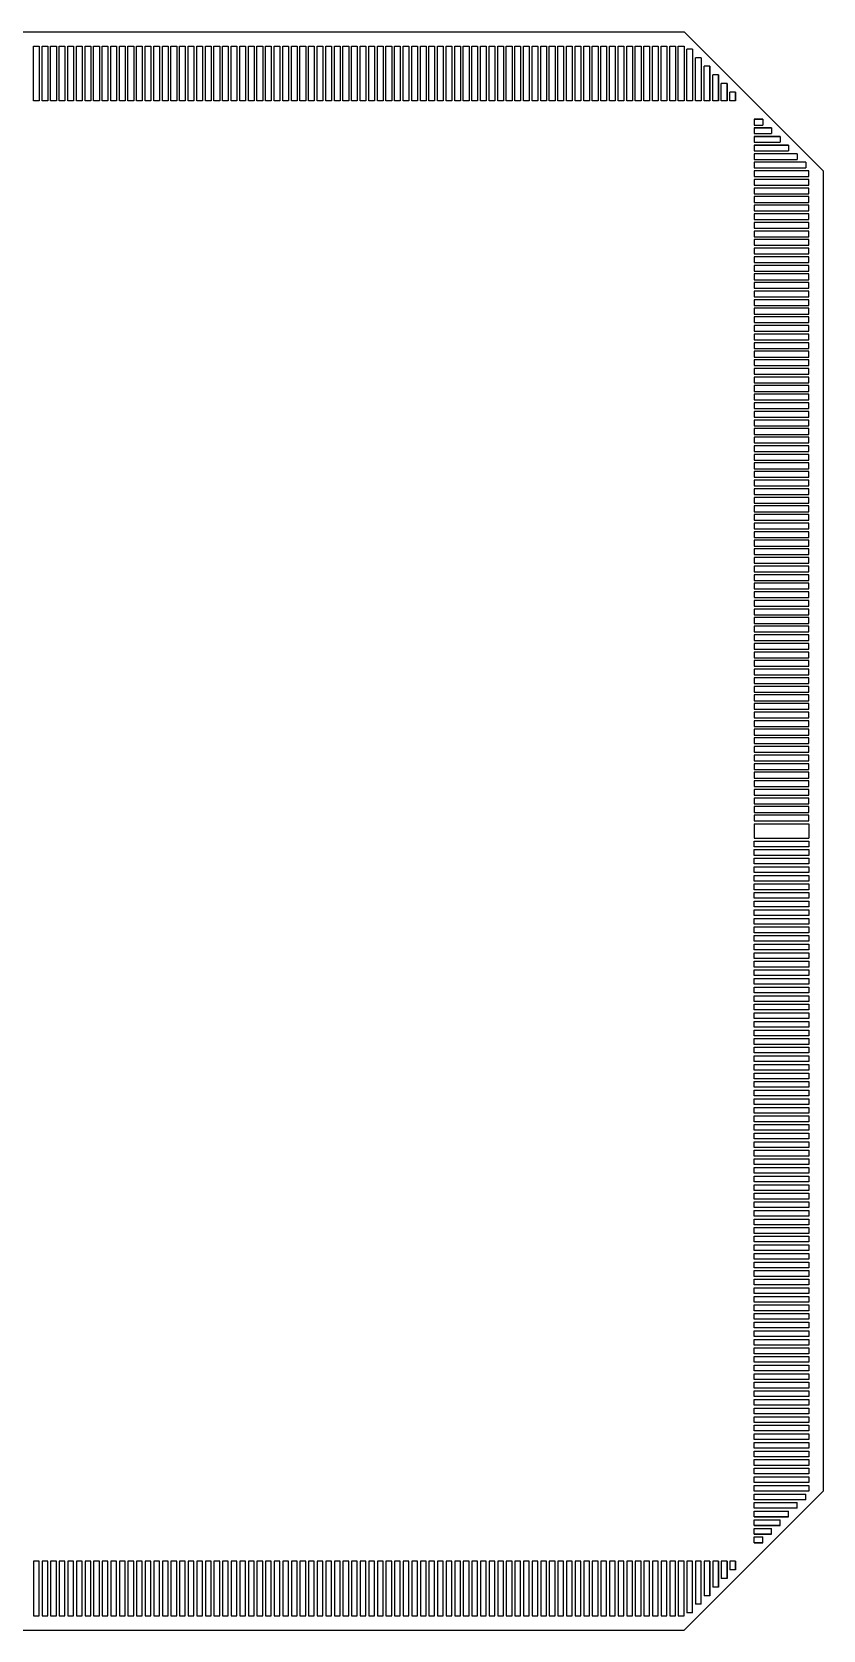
# Model space of a CAD drawing. Extents: x 450 to 1008, y -152 to 406.
# Drawn here: x 732 to 1008, y -152 to 406 of the extents above; entities that cross this region are included whole.
import ezdxf

# ---------------------------------------------------------------- set-up
doc = ezdxf.new("R2010")
doc.units = 0
doc.header["$MEASUREMENT"] = 0
doc.layers.get('0').update_dxf_attribs({"linetype": 'CONTINUOUS'})

msp = doc.modelspace()

# ---------------------------------------------------------------- linework, layer by layer
at = {"linetype": 'Continuous'}
for p, q in [((498.5, 405.6), (959.5, 405.6)), ((959.5, 405.6), (1008, 357.1)), ((732.5, 400.6), (734.5, 400.6)), ((732.5, 381.6), (732.5, 400.6)), ((734.5, 400.6), (734.5, 381.6)), ((735.5, 400.6), (737.5, 400.6)), ((735.5, 381.6), (735.5, 400.6)), ((737.5, 400.6), (737.5, 381.6)), ((738.5, 400.6), (740.5, 400.6)), ((738.5, 381.6), (738.5, 400.6)), ((740.5, 400.6), (740.5, 381.6)), ((741.5, 400.6), (743.5, 400.6)), ((741.5, 381.6), (741.5, 400.6)), ((743.5, 400.6), (743.5, 381.6)), ((744.5, 400.6), (746.5, 400.6)), ((744.5, 381.6), (744.5, 400.6)), ((746.5, 400.6), (746.5, 381.6)), ((747.5, 400.6), (749.5, 400.6)), ((747.5, 381.6), (747.5, 400.6)), ((749.5, 400.6), (749.5, 381.6)), ((750.5, 400.6), (752.5, 400.6)), ((750.5, 381.6), (750.5, 400.6)), ((752.5, 400.6), (752.5, 381.6)), ((753.5, 400.6), (755.5, 400.6)), ((753.5, 381.6), (753.5, 400.6)), ((755.5, 400.6), (755.5, 381.6)), ((756.5, 400.6), (758.5, 400.6)), ((756.5, 381.6), (756.5, 400.6)), ((758.5, 400.6), (758.5, 381.6)), ((759.5, 381.6), (759.5, 400.6)), ((759.5, 400.6), (761.5, 400.6)), ((761.5, 400.6), (761.5, 381.6)), ((762.5, 400.6), (764.5, 400.6)), ((762.5, 381.6), (762.5, 400.6)), ((764.5, 400.6), (764.5, 381.6)), ((765.5, 400.6), (767.5, 400.6)), ((765.5, 381.6), (765.5, 400.6)), ((767.5, 400.6), (767.5, 381.6)), ((768.5, 400.6), (770.5, 400.6)), ((768.5, 381.6), (768.5, 400.6)), ((770.5, 400.6), (770.5, 381.6)), ((771.5, 400.6), (773.5, 400.6)), ((771.5, 381.6), (771.5, 400.6)), ((773.5, 400.6), (773.5, 381.6)), ((774.5, 400.6), (776.5, 400.6)), ((774.5, 381.6), (774.5, 400.6)), ((776.5, 400.6), (776.5, 381.6)), ((777.5, 400.6), (779.5, 400.6)), ((777.5, 381.6), (777.5, 400.6)), ((779.5, 400.6), (779.5, 381.6)), ((780.5, 400.6), (782.5, 400.6)), ((780.5, 381.6), (780.5, 400.6)), ((782.5, 400.6), (782.5, 381.6)), ((783.5, 400.6), (785.5, 400.6)), ((783.5, 381.6), (783.5, 400.6)), ((785.5, 400.6), (785.5, 381.6)), ((786.5, 400.6), (788.5, 400.6)), ((786.5, 381.6), (786.5, 400.6)), ((788.5, 400.6), (788.5, 381.6)), ((789.5, 400.6), (791.5, 400.6)), ((789.5, 381.6), (789.5, 400.6)), ((791.5, 400.6), (791.5, 381.6)), ((792.5, 400.6), (794.5, 400.6)), ((792.5, 381.6), (792.5, 400.6)), ((794.5, 400.6), (794.5, 381.6)), ((795.5, 381.6), (795.5, 400.6)), ((795.5, 400.6), (797.5, 400.6)), ((797.5, 400.6), (797.5, 381.6)), ((798.5, 400.6), (800.5, 400.6)), ((798.5, 381.6), (798.5, 400.6)), ((800.5, 400.6), (800.5, 381.6)), ((801.5, 400.6), (803.5, 400.6)), ((801.5, 381.6), (801.5, 400.6)), ((803.5, 400.6), (803.5, 381.6)), ((804.5, 400.6), (806.5, 400.6)), ((804.5, 381.6), (804.5, 400.6)), ((806.5, 400.6), (806.5, 381.6)), ((807.5, 400.6), (809.5, 400.6)), ((807.5, 381.6), (807.5, 400.6)), ((809.5, 400.6), (809.5, 381.6)), ((810.5, 400.6), (812.5, 400.6)), ((810.5, 381.6), (810.5, 400.6)), ((812.5, 400.6), (812.5, 381.6)), ((813.5, 400.6), (815.5, 400.6)), ((813.5, 381.6), (813.5, 400.6)), ((815.5, 400.6), (815.5, 381.6)), ((816.5, 400.6), (818.5, 400.6)), ((816.5, 381.6), (816.5, 400.6)), ((818.5, 400.6), (818.5, 381.6)), ((819.5, 400.6), (821.5, 400.6)), ((819.5, 381.6), (819.5, 400.6)), ((821.5, 400.6), (821.5, 381.6)), ((822.5, 400.6), (824.5, 400.6)), ((822.5, 381.6), (822.5, 400.6)), ((824.5, 400.6), (824.5, 381.6)), ((825.5, 400.6), (827.5, 400.6)), ((825.5, 381.6), (825.5, 400.6)), ((827.5, 400.6), (827.5, 381.6)), ((828.5, 400.6), (830.5, 400.6)), ((828.5, 381.6), (828.5, 400.6)), ((830.5, 400.6), (830.5, 381.6)), ((831.5, 400.6), (833.5, 400.6)), ((831.5, 381.6), (831.5, 400.6)), ((833.5, 400.6), (833.5, 381.6)), ((834.5, 400.6), (836.5, 400.6)), ((834.5, 381.6), (834.5, 400.6)), ((836.5, 400.6), (836.5, 381.6)), ((837.5, 400.6), (839.5, 400.6)), ((837.5, 381.6), (837.5, 400.6)), ((839.5, 400.6), (839.5, 381.6)), ((840.5, 400.6), (842.5, 400.6)), ((840.5, 381.6), (840.5, 400.6)), ((842.5, 400.6), (842.5, 381.6)), ((843.5, 400.6), (845.5, 400.6)), ((843.5, 381.6), (843.5, 400.6)), ((845.5, 400.6), (845.5, 381.6)), ((846.5, 400.6), (848.5, 400.6)), ((846.5, 381.6), (846.5, 400.6)), ((848.5, 400.6), (848.5, 381.6)), ((849.5, 400.6), (851.5, 400.6)), ((849.5, 381.6), (849.5, 400.6)), ((851.5, 400.6), (851.5, 381.6)), ((852.5, 400.6), (854.5, 400.6)), ((852.5, 381.6), (852.5, 400.6)), ((854.5, 400.6), (854.5, 381.6)), ((855.5, 400.6), (857.5, 400.6)), ((855.5, 381.6), (855.5, 400.6)), ((857.5, 400.6), (857.5, 381.6)), ((858.5, 400.6), (860.5, 400.6)), ((858.5, 381.6), (858.5, 400.6)), ((860.5, 400.6), (860.5, 381.6)), ((861.5, 400.6), (863.5, 400.6)), ((861.5, 381.6), (861.5, 400.6)), ((863.5, 400.6), (863.5, 381.6)), ((864.5, 400.6), (866.5, 400.6)), ((864.5, 381.6), (864.5, 400.6)), ((866.5, 400.6), (866.5, 381.6)), ((867.5, 400.6), (869.5, 400.6)), ((867.5, 381.6), (867.5, 400.6)), ((869.5, 400.6), (869.5, 381.6)), ((870.5, 381.6), (870.5, 400.6)), ((870.5, 400.6), (872.5, 400.6)), ((872.5, 400.6), (872.5, 381.6)), ((873.5, 400.6), (875.5, 400.6)), ((873.5, 381.6), (873.5, 400.6)), ((875.5, 400.6), (875.5, 381.6)), ((876.5, 400.6), (878.5, 400.6)), ((876.5, 381.6), (876.5, 400.6)), ((878.5, 400.6), (878.5, 381.6)), ((879.5, 400.6), (881.5, 400.6)), ((879.5, 381.6), (879.5, 400.6)), ((881.5, 400.6), (881.5, 381.6)), ((882.5, 400.6), (884.5, 400.6)), ((882.5, 381.6), (882.5, 400.6)), ((884.5, 400.6), (884.5, 381.6)), ((885.5, 400.6), (887.5, 400.6)), ((885.5, 381.6), (885.5, 400.6)), ((887.5, 400.6), (887.5, 381.6)), ((888.5, 400.6), (890.5, 400.6)), ((888.5, 381.6), (888.5, 400.6)), ((890.5, 400.6), (890.5, 381.6)), ((891.5, 400.6), (893.5, 400.6)), ((891.5, 381.6), (891.5, 400.6)), ((893.5, 400.6), (893.5, 381.6)), ((894.5, 400.6), (896.5, 400.6)), ((894.5, 381.6), (894.5, 400.6)), ((896.5, 400.6), (896.5, 381.6)), ((897.5, 400.6), (899.5, 400.6)), ((897.5, 381.6), (897.5, 400.6)), ((899.5, 400.6), (899.5, 381.6)), ((900.5, 400.6), (902.5, 400.6)), ((900.5, 381.6), (900.5, 400.6)), ((902.5, 400.6), (902.5, 381.6)), ((903.5, 400.6), (905.5, 400.6)), ((903.5, 381.6), (903.5, 400.6)), ((905.5, 400.6), (905.5, 381.6)), ((906.5, 400.6), (908.5, 400.6)), ((906.5, 381.6), (906.5, 400.6)), ((908.5, 400.6), (908.5, 381.6)), ((909.5, 400.6), (911.5, 400.6)), ((909.5, 381.6), (909.5, 400.6)), ((911.5, 400.6), (911.5, 381.6)), ((912.5, 400.6), (914.5, 400.6)), ((912.5, 381.6), (912.5, 400.6)), ((914.5, 400.6), (914.5, 381.6)), ((915.5, 400.6), (917.5, 400.6)), ((915.5, 381.6), (915.5, 400.6)), ((917.5, 400.6), (917.5, 381.6)), ((918.5, 400.6), (920.5, 400.6)), ((918.5, 381.6), (918.5, 400.6)), ((920.5, 400.6), (920.5, 381.6)), ((921.5, 400.6), (923.5, 400.6)), ((921.5, 381.6), (921.5, 400.6)), ((923.5, 400.6), (923.5, 381.6)), ((924.5, 400.6), (926.5, 400.6)), ((924.5, 381.6), (924.5, 400.6)), ((926.5, 400.6), (926.5, 381.6)), ((927.5, 400.6), (929.5, 400.6)), ((927.5, 381.6), (927.5, 400.6)), ((929.5, 400.6), (929.5, 381.6)), ((930.5, 400.6), (932.5, 400.6)), ((930.5, 381.6), (930.5, 400.6)), ((932.5, 400.6), (932.5, 381.6)), ((933.5, 400.6), (935.5, 400.6)), ((933.5, 381.6), (933.5, 400.6)), ((935.5, 400.6), (935.5, 381.6)), ((936.5, 400.6), (938.5, 400.6)), ((936.5, 381.6), (936.5, 400.6)), ((938.5, 400.6), (938.5, 381.6)), ((939.5, 400.6), (941.5, 400.6)), ((939.5, 381.6), (939.5, 400.6)), ((941.5, 400.6), (941.5, 381.6)), ((942.5, 400.6), (944.5, 400.6)), ((942.5, 381.6), (942.5, 400.6)), ((944.5, 400.6), (944.5, 381.6)), ((945.5, 381.6), (945.5, 400.6)), ((945.5, 400.6), (947.5, 400.6)), ((947.5, 400.6), (947.5, 381.6)), ((948.5, 400.6), (950.5, 400.6)), ((948.5, 381.6), (948.5, 400.6)), ((950.5, 400.6), (950.5, 381.6)), ((951.5, 400.6), (953.5, 400.6)), ((951.5, 381.6), (951.5, 400.6)), ((953.5, 400.6), (953.5, 381.6)), ((954.5, 400.6), (956.5, 400.6)), ((954.5, 381.6), (954.5, 400.6)), ((956.5, 400.6), (956.5, 381.6)), ((957.5, 400.6), (959.5, 400.6)), ((957.5, 381.6), (957.5, 400.6)), ((959.5, 400.6), (959.5, 381.6)), ((962.5, 399.6), (960.5, 399.6)), ((960.5, 381.6), (960.5, 399.6)), ((962.5, 399.6), (962.5, 381.6)), ((965.5, 396.6), (963.5, 396.6)), ((963.5, 381.6), (963.5, 396.6)), ((965.5, 396.6), (965.5, 381.6)), ((968.5, 393.6), (966.5, 393.6)), ((966.5, 381.6), (966.5, 393.6)), ((968.5, 393.6), (968.5, 381.6)), ((968.5, 381.6), (968.5, 393.6)), ((968.5, 381.6), (968.5, 390.6)), ((968.5, 381.6), (968.5, 387.6)), ((971.5, 390.6), (969.5, 390.6)), ((969.5, 381.6), (969.5, 390.6)), ((971.5, 390.6), (971.5, 381.6)), ((971.5, 381.6), (971.5, 390.6)), ((971.5, 381.6), (971.5, 390.6)), ((971.5, 381.6), (971.5, 387.6)), ((974.5, 387.6), (972.5, 387.6)), ((972.5, 381.6), (972.5, 387.6)), ((974.5, 381.6), (974.5, 387.6)), ((974.5, 381.6), (974.5, 387.6)), ((974.5, 381.6), (974.5, 387.6)), ((974.5, 387.6), (974.5, 381.6)), ((734.5, 381.6), (732.5, 381.6)), ((737.5, 381.6), (735.5, 381.6)), ((740.5, 381.6), (738.5, 381.6)), ((743.5, 381.6), (741.5, 381.6)), ((746.5, 381.6), (744.5, 381.6)), ((749.5, 381.6), (747.5, 381.6)), ((752.5, 381.6), (750.5, 381.6)), ((755.5, 381.6), (753.5, 381.6)), ((758.5, 381.6), (756.5, 381.6)), ((761.5, 381.6), (759.5, 381.6)), ((764.5, 381.6), (762.5, 381.6)), ((767.5, 381.6), (765.5, 381.6)), ((770.5, 381.6), (768.5, 381.6)), ((773.5, 381.6), (771.5, 381.6)), ((776.5, 381.6), (774.5, 381.6)), ((779.5, 381.6), (777.5, 381.6)), ((782.5, 381.6), (780.5, 381.6)), ((785.5, 381.6), (783.5, 381.6)), ((788.5, 381.6), (786.5, 381.6)), ((791.5, 381.6), (789.5, 381.6)), ((794.5, 381.6), (792.5, 381.6)), ((797.5, 381.6), (795.5, 381.6)), ((800.5, 381.6), (798.5, 381.6)), ((803.5, 381.6), (801.5, 381.6)), ((806.5, 381.6), (804.5, 381.6)), ((809.5, 381.6), (807.5, 381.6)), ((812.5, 381.6), (810.5, 381.6)), ((815.5, 381.6), (813.5, 381.6)), ((818.5, 381.6), (816.5, 381.6)), ((821.5, 381.6), (819.5, 381.6)), ((824.5, 381.6), (822.5, 381.6)), ((827.5, 381.6), (825.5, 381.6)), ((830.5, 381.6), (828.5, 381.6)), ((833.5, 381.6), (831.5, 381.6)), ((836.5, 381.6), (834.5, 381.6)), ((839.5, 381.6), (837.5, 381.6)), ((842.5, 381.6), (840.5, 381.6)), ((845.5, 381.6), (843.5, 381.6)), ((848.5, 381.6), (846.5, 381.6)), ((851.5, 381.6), (849.5, 381.6)), ((854.5, 381.6), (852.5, 381.6)), ((857.5, 381.6), (855.5, 381.6)), ((860.5, 381.6), (858.5, 381.6)), ((863.5, 381.6), (861.5, 381.6)), ((866.5, 381.6), (864.5, 381.6)), ((869.5, 381.6), (867.5, 381.6)), ((872.5, 381.6), (870.5, 381.6)), ((875.5, 381.6), (873.5, 381.6)), ((878.5, 381.6), (876.5, 381.6)), ((881.5, 381.6), (879.5, 381.6)), ((884.5, 381.6), (882.5, 381.6)), ((887.5, 381.6), (885.5, 381.6)), ((890.5, 381.6), (888.5, 381.6)), ((893.5, 381.6), (891.5, 381.6)), ((896.5, 381.6), (894.5, 381.6)), ((899.5, 381.6), (897.5, 381.6)), ((902.5, 381.6), (900.5, 381.6)), ((905.5, 381.6), (903.5, 381.6)), ((908.5, 381.6), (906.5, 381.6)), ((911.5, 381.6), (909.5, 381.6)), ((914.5, 381.6), (912.5, 381.6)), ((917.5, 381.6), (915.5, 381.6)), ((920.5, 381.6), (918.5, 381.6)), ((923.5, 381.6), (921.5, 381.6)), ((926.5, 381.6), (924.5, 381.6)), ((929.5, 381.6), (927.5, 381.6)), ((932.5, 381.6), (930.5, 381.6)), ((935.5, 381.6), (933.5, 381.6)), ((938.5, 381.6), (936.5, 381.6)), ((941.5, 381.6), (939.5, 381.6)), ((944.5, 381.6), (942.5, 381.6)), ((947.5, 381.6), (945.5, 381.6)), ((950.5, 381.6), (948.5, 381.6)), ((953.5, 381.6), (951.5, 381.6)), ((956.5, 381.6), (954.5, 381.6)), ((959.5, 381.6), (957.5, 381.6)), ((962.5, 381.6), (960.5, 381.6)), ((965.5, 381.6), (963.5, 381.6)), ((968.5, 381.6), (966.5, 381.6)), ((968.5, 381.6), (968.5, 384.6)), ((971.5, 381.6), (969.5, 381.6)), ((971.5, 381.6), (971.5, 384.6)), ((974.5, 381.6), (972.5, 381.6)), ((974.5, 381.6), (974.5, 384.6)), ((977.5, 384.6), (975.5, 384.6)), ((975.5, 381.6), (975.5, 384.6)), ((977.5, 381.6), (975.5, 381.6)), ((977.5, 384.6), (977.5, 381.6)), ((977.5, 381.6), (977.5, 384.6)), ((977.5, 381.6), (977.5, 384.6)), ((977.5, 381.6), (977.5, 384.6)), ((977.5, 381.6), (977.5, 384.6)), ((987, 375.1), (984, 375.1)), ((984, 375.1), (987, 375.1)), ((984, 375.1), (987, 375.1)), ((984, 375.1), (987, 375.1)), ((984, 375.1), (987, 375.1)), ((984, 375.1), (984, 373.1)), ((987, 375.1), (987, 373.1)), ((984, 373.1), (987, 373.1)), ((984, 372.1), (990, 372.1)), ((984, 372.1), (990, 372.1)), ((984, 372.1), (990, 372.1)), ((984, 372.1), (987, 372.1)), ((990, 372.1), (984, 372.1)), ((984, 372.1), (984, 370.1)), ((984, 370.1), (990, 370.1)), ((984, 369.1), (987, 369.1)), ((984, 369.1), (990, 369.1)), ((993, 369.1), (984, 369.1)), ((984, 369.1), (993, 369.1)), ((984, 369.1), (993, 369.1)), ((984, 369.1), (984, 367.1)), ((990, 372.1), (990, 370.1)), ((993, 369.1), (993, 367.1)), ((984, 367.1), (993, 367.1)), ((984, 366.1), (987, 366.1)), ((984, 366.1), (990, 366.1)), ((984, 366.1), (984, 364.1)), ((996, 366.1), (984, 366.1)), ((984, 366.1), (996, 366.1)), ((984, 366.1), (993, 366.1)), ((984, 364.1), (996, 364.1)), ((984, 363.1), (984, 361.1)), ((999, 363.1), (984, 363.1)), ((996, 366.1), (996, 364.1)), ((999, 363.1), (999, 361.1)), ((984, 361.1), (999, 361.1)), ((984, 360.1), (984, 358.1)), ((1002, 360.1), (984, 360.1)), ((984, 358.1), (1002, 358.1)), ((1002, 360.1), (1002, 358.1)), ((984, 357.1), (984, 355.1)), ((1003, 357.1), (984, 357.1)), ((984, 355.1), (1003, 355.1)), ((984, 354.1), (984, 352.1)), ((1003, 354.1), (984, 354.1)), ((984, 352.1), (1003, 352.1)), ((1003, 355.1), (1003, 357.1)), ((1003, 352.1), (1003, 354.1)), ((1008, 357.1), (1008, -103.9)), ((984, 351.1), (984, 349.1)), ((1003, 351.1), (984, 351.1)), ((984, 349.1), (1003, 349.1)), ((984, 348.1), (984, 346.1)), ((1003, 348.1), (984, 348.1)), ((984, 346.1), (1003, 346.1)), ((1003, 349.1), (1003, 351.1)), ((1003, 346.1), (1003, 348.1)), ((984, 345.1), (984, 343.1)), ((1003, 345.1), (984, 345.1)), ((984, 343.1), (1003, 343.1)), ((984, 342.1), (984, 340.1)), ((1003, 342.1), (984, 342.1)), ((1003, 343.1), (1003, 345.1)), ((1003, 340.1), (1003, 342.1)), ((984, 340.1), (1003, 340.1)), ((984, 339.1), (984, 337.1)), ((1003, 339.1), (984, 339.1)), ((984, 337.1), (1003, 337.1)), ((984, 336.1), (984, 334.1)), ((1003, 336.1), (984, 336.1)), ((1003, 337.1), (1003, 339.1)), ((1003, 334.1), (1003, 336.1)), ((984, 334.1), (1003, 334.1)), ((984, 333.1), (984, 331.1)), ((1003, 333.1), (984, 333.1)), ((984, 331.1), (1003, 331.1)), ((984, 330.1), (984, 328.1)), ((1003, 330.1), (984, 330.1)), ((1003, 331.1), (1003, 333.1)), ((1003, 328.1), (1003, 330.1)), ((984, 328.1), (1003, 328.1)), ((984, 327.1), (984, 325.1)), ((1003, 327.1), (984, 327.1)), ((984, 325.1), (1003, 325.1)), ((984, 324.1), (984, 322.1)), ((1003, 324.1), (984, 324.1)), ((1003, 325.1), (1003, 327.1)), ((1003, 322.1), (1003, 324.1)), ((984, 322.1), (1003, 322.1)), ((984, 321.1), (984, 319.1)), ((1003, 321.1), (984, 321.1)), ((984, 319.1), (1003, 319.1)), ((984, 318.1), (984, 316.1)), ((1003, 318.1), (984, 318.1)), ((1003, 319.1), (1003, 321.1)), ((1003, 316.1), (1003, 318.1)), ((984, 316.1), (1003, 316.1)), ((984, 315.1), (984, 313.1)), ((1003, 315.1), (984, 315.1)), ((984, 313.1), (1003, 313.1)), ((1003, 313.1), (1003, 315.1)), ((984, 312.1), (984, 310.1)), ((1003, 312.1), (984, 312.1)), ((984, 310.1), (1003, 310.1)), ((984, 309.1), (984, 307.1)), ((1003, 309.1), (984, 309.1)), ((984, 307.1), (1003, 307.1)), ((1003, 310.1), (1003, 312.1)), ((1003, 307.1), (1003, 309.1)), ((984, 306.1), (984, 304.1)), ((1003, 306.1), (984, 306.1)), ((984, 304.1), (1003, 304.1)), ((984, 303.1), (984, 301.1)), ((1003, 303.1), (984, 303.1)), ((1003, 304.1), (1003, 306.1)), ((1003, 301.1), (1003, 303.1)), ((984, 301.1), (1003, 301.1)), ((984, 300.1), (984, 298.1)), ((1003, 300.1), (984, 300.1)), ((984, 298.1), (1003, 298.1)), ((984, 297.1), (984, 295.1)), ((1003, 297.1), (984, 297.1)), ((1003, 298.1), (1003, 300.1)), ((1003, 295.1), (1003, 297.1)), ((984, 295.1), (1003, 295.1)), ((984, 294.1), (984, 292.1)), ((1003, 294.1), (984, 294.1)), ((984, 292.1), (1003, 292.1)), ((984, 291.1), (984, 289.1)), ((1003, 291.1), (984, 291.1)), ((1003, 292.1), (1003, 294.1)), ((1003, 289.1), (1003, 291.1)), ((984, 289.1), (1003, 289.1)), ((984, 288.1), (984, 286.1)), ((1003, 288.1), (984, 288.1)), ((984, 286.1), (1003, 286.1)), ((984, 285.1), (984, 283.1)), ((1003, 285.1), (984, 285.1)), ((1003, 286.1), (1003, 288.1)), ((1003, 283.1), (1003, 285.1)), ((984, 283.1), (1003, 283.1)), ((984, 282.1), (984, 280.1)), ((1003, 282.1), (984, 282.1)), ((984, 280.1), (1003, 280.1)), ((984, 279.1), (984, 277.1)), ((1003, 279.1), (984, 279.1)), ((1003, 280.1), (1003, 282.1)), ((1003, 277.1), (1003, 279.1)), ((984, 277.1), (1003, 277.1)), ((984, 276.1), (984, 274.1)), ((1003, 276.1), (984, 276.1)), ((984, 274.1), (1003, 274.1)), ((1003, 274.1), (1003, 276.1)), ((984, 273.1), (984, 271.1)), ((1003, 273.1), (984, 273.1)), ((984, 271.1), (1003, 271.1)), ((984, 270.1), (984, 268.1)), ((1003, 270.1), (984, 270.1)), ((984, 268.1), (1003, 268.1)), ((1003, 271.1), (1003, 273.1)), ((1003, 268.1), (1003, 270.1)), ((984, 267.1), (984, 265.1)), ((1003, 267.1), (984, 267.1)), ((984, 265.1), (1003, 265.1)), ((984, 264.1), (984, 262.1)), ((1003, 264.1), (984, 264.1)), ((1003, 265.1), (1003, 267.1)), ((1003, 262.1), (1003, 264.1)), ((984, 262.1), (1003, 262.1)), ((984, 261.1), (984, 259.1)), ((1003, 261.1), (984, 261.1)), ((984, 259.1), (1003, 259.1)), ((984, 258.1), (984, 256.1)), ((1003, 258.1), (984, 258.1)), ((1003, 259.1), (1003, 261.1)), ((1003, 256.1), (1003, 258.1)), ((984, 256.1), (1003, 256.1)), ((984, 255.1), (984, 253.1)), ((1003, 255.1), (984, 255.1)), ((984, 253.1), (1003, 253.1)), ((1003, 252.1), (984, 252.1)), ((984, 252.1), (984, 250.1)), ((1003, 253.1), (1003, 255.1)), ((1003, 250.1), (1003, 252.1)), ((984, 250.1), (1003, 250.1)), ((1003, 249.1), (984, 249.1)), ((984, 249.1), (984, 247.1)), ((984, 247.1), (1003, 247.1)), ((1003, 246.1), (984, 246.1)), ((984, 246.1), (984, 244.1)), ((1003, 247.1), (1003, 249.1)), ((1003, 244.1), (1003, 246.1)), ((984, 244.1), (1003, 244.1)), ((1003, 243.1), (984, 243.1)), ((984, 243.1), (984, 241.1)), ((984, 241.1), (1003, 241.1)), ((1003, 240.1), (984, 240.1)), ((984, 240.1), (984, 238.1)), ((1003, 241.1), (1003, 243.1)), ((1003, 238.1), (1003, 240.1)), ((984, 238.1), (1003, 238.1)), ((1003, 237.1), (984, 237.1)), ((984, 237.1), (984, 235.1)), ((984, 235.1), (1003, 235.1)), ((1003, 235.1), (1003, 237.1)), ((1003, 234.1), (984, 234.1)), ((984, 234.1), (984, 232.1)), ((984, 232.1), (1003, 232.1)), ((1003, 231.1), (984, 231.1)), ((984, 231.1), (984, 229.1)), ((984, 229.1), (1003, 229.1)), ((1003, 232.1), (1003, 234.1)), ((1003, 229.1), (1003, 231.1)), ((984, 228.1), (984, 226.1)), ((1003, 228.1), (984, 228.1)), ((984, 226.1), (1003, 226.1)), ((1003, 225.1), (984, 225.1)), ((984, 225.1), (984, 223.1)), ((1003, 226.1), (1003, 228.1)), ((1003, 223.1), (1003, 225.1)), ((984, 223.1), (1003, 223.1)), ((1003, 222.1), (984, 222.1)), ((984, 222.1), (984, 220.1)), ((984, 220.1), (1003, 220.1)), ((1003, 219.1), (984, 219.1)), ((984, 219.1), (984, 217.1)), ((1003, 220.1), (1003, 222.1)), ((1003, 217.1), (1003, 219.1)), ((984, 217.1), (1003, 217.1)), ((1003, 216.1), (984, 216.1)), ((984, 216.1), (984, 214.1)), ((984, 214.1), (1003, 214.1)), ((1003, 213.1), (984, 213.1)), ((984, 213.1), (984, 211.1)), ((1003, 214.1), (1003, 216.1)), ((1003, 211.1), (1003, 213.1)), ((984, 211.1), (1003, 211.1)), ((1003, 210.1), (984, 210.1)), ((984, 210.1), (984, 208.1)), ((984, 208.1), (1003, 208.1)), ((1003, 207.1), (984, 207.1)), ((984, 207.1), (984, 205.1)), ((1003, 208.1), (1003, 210.1)), ((1003, 205.1), (1003, 207.1)), ((984, 205.1), (1003, 205.1)), ((1003, 204.1), (984, 204.1)), ((984, 204.1), (984, 202.1)), ((984, 202.1), (1003, 202.1)), ((1003, 201.1), (984, 201.1)), ((984, 201.1), (984, 199.1)), ((1003, 202.1), (1003, 204.1)), ((1003, 199.1), (1003, 201.1)), ((984, 199.1), (1003, 199.1)), ((1003, 198.1), (984, 198.1)), ((984, 198.1), (984, 196.1)), ((984, 196.1), (1003, 196.1)), ((1003, 196.1), (1003, 198.1)), ((1003, 195.1), (984, 195.1)), ((984, 195.1), (984, 193.1)), ((984, 193.1), (1003, 193.1)), ((1003, 192.1), (984, 192.1)), ((984, 192.1), (984, 190.1)), ((984, 190.1), (1003, 190.1)), ((1003, 193.1), (1003, 195.1)), ((1003, 190.1), (1003, 192.1)), ((1003, 189.1), (984, 189.1)), ((984, 189.1), (984, 187.1)), ((984, 187.1), (1003, 187.1)), ((1003, 186.1), (984, 186.1)), ((984, 186.1), (984, 184.1)), ((1003, 187.1), (1003, 189.1)), ((1003, 184.1), (1003, 186.1)), ((984, 184.1), (1003, 184.1)), ((1003, 183.1), (984, 183.1)), ((984, 183.1), (984, 181.1)), ((984, 181.1), (1003, 181.1)), ((1003, 180.1), (984, 180.1)), ((984, 180.1), (984, 178.1)), ((1003, 181.1), (1003, 183.1)), ((1003, 178.1), (1003, 180.1)), ((984, 178.1), (1003, 178.1)), ((1003, 177.1), (984, 177.1)), ((984, 177.1), (984, 175.1)), ((984, 175.1), (1003, 175.1)), ((1003, 174.1), (984, 174.1)), ((984, 174.1), (984, 172.1)), ((1003, 175.1), (1003, 177.1)), ((1003, 172.1), (1003, 174.1)), ((984, 172.1), (1003, 172.1)), ((984, 171.1), (984, 169.1)), ((1003, 171.1), (984, 171.1)), ((984, 169.1), (1003, 169.1)), ((1003, 168.1), (984, 168.1)), ((984, 168.1), (984, 166.1)), ((1003, 169.1), (1003, 171.1)), ((1003, 166.1), (1003, 168.1)), ((984, 166.1), (1003, 166.1)), ((1003, 165.1), (984, 165.1)), ((984, 165.1), (984, 163.1)), ((984, 163.1), (1003, 163.1)), ((1003, 162.1), (984, 162.1)), ((984, 162.1), (984, 160.1)), ((1003, 163.1), (1003, 165.1)), ((1003, 160.1), (1003, 162.1)), ((984, 160.1), (1003, 160.1)), ((1003, 159.1), (984, 159.1)), ((984, 159.1), (984, 157.1)), ((984, 157.1), (1003, 157.1)), ((1003, 157.1), (1003, 159.1)), ((1003, 156.1), (984, 156.1)), ((984, 156.1), (984, 154.1)), ((984, 154.1), (1003, 154.1)), ((1003, 153.1), (984, 153.1)), ((984, 153.1), (984, 151.1)), ((984, 151.1), (1003, 151.1)), ((1003, 154.1), (1003, 156.1)), ((1003, 151.1), (1003, 153.1)), ((1003, 150.1), (984, 150.1)), ((984, 150.1), (984, 148.1)), ((984, 148.1), (1003, 148.1)), ((1003, 147.1), (984, 147.1)), ((984, 147.1), (984, 145.1)), ((984, 145.1), (1003, 145.1)), ((1003, 148.1), (1003, 150.1)), ((1003, 145.1), (1003, 147.1)), ((1003, 144.1), (984, 144.1)), ((984, 144.1), (984, 142.1)), ((984, 142.1), (1003, 142.1)), ((1003, 141.1), (984, 141.1)), ((984, 141.1), (984, 139.1)), ((1003, 142.1), (1003, 144.1)), ((1003, 139.1), (1003, 141.1)), ((984, 139.1), (1003, 139.1)), ((1003, 138.1), (984, 138.1)), ((984, 138.1), (984, 136.1)), ((984, 136.1), (1003, 136.1)), ((1003, 135.1), (984, 135.1)), ((984, 135.1), (984, 133.1)), ((1003, 136.1), (1003, 138.1)), ((1003, 133.1), (1003, 135.1)), ((984, 133.1), (1003, 133.1)), ((1003, 132.1), (984, 132.1)), ((984, 132.1), (984, 130.1)), ((984, 130.1), (1003, 130.1)), ((984, 129.1), (1003, 129.1)), ((984, 129.1), (984, 124.1)), ((1003, 130.1), (1003, 132.1)), ((1003, 129.1), (1003, 124.1)), ((984, 124.1), (1003, 124.1)), ((984, 123.1), (1003, 123.1)), ((984, 121.1), (984, 123.1)), ((1003, 123.1), (1003, 121.1)), ((1003, 121.1), (984, 121.1)), ((984, 120.1), (1003, 120.1)), ((984, 118.1), (984, 120.1)), ((1003, 118.1), (984, 118.1)), ((1003, 120.1), (1003, 118.1)), ((984, 117.1), (1003, 117.1)), ((984, 115.1), (984, 117.1)), ((1003, 115.1), (984, 115.1)), ((984, 114.1), (1003, 114.1)), ((984, 112.1), (984, 114.1)), ((1003, 112.1), (984, 112.1)), ((1003, 117.1), (1003, 115.1)), ((1003, 114.1), (1003, 112.1)), ((984, 109.1), (984, 111.1)), ((984, 111.1), (1003, 111.1)), ((1003, 109.1), (984, 109.1)), ((984, 108.1), (1003, 108.1)), ((984, 106.1), (984, 108.1)), ((1003, 106.1), (984, 106.1)), ((1003, 111.1), (1003, 109.1)), ((1003, 108.1), (1003, 106.1)), ((984, 105.1), (1003, 105.1)), ((984, 103.1), (984, 105.1)), ((1003, 103.1), (984, 103.1)), ((984, 102.1), (1003, 102.1)), ((984, 100.1), (984, 102.1)), ((1003, 105.1), (1003, 103.1)), ((1003, 102.1), (1003, 100.1)), ((1003, 100.1), (984, 100.1)), ((984, 99.1), (1003, 99.1)), ((984, 97.1), (984, 99.1)), ((1003, 97.1), (984, 97.1)), ((984, 96.1), (1003, 96.1)), ((984, 94.1), (984, 96.1)), ((1003, 99.1), (1003, 97.1)), ((1003, 96.1), (1003, 94.1)), ((1003, 94.1), (984, 94.1)), ((984, 93.1), (1003, 93.1)), ((984, 91.1), (984, 93.1)), ((1003, 91.1), (984, 91.1)), ((984, 90.1), (1003, 90.1)), ((984, 88.1), (984, 90.1)), ((1003, 93.1), (1003, 91.1)), ((1003, 90.1), (1003, 88.1)), ((1003, 88.1), (984, 88.1)), ((984, 87.1), (1003, 87.1)), ((984, 85.1), (984, 87.1)), ((1003, 85.1), (984, 85.1)), ((984, 84.1), (1003, 84.1)), ((984, 82.1), (984, 84.1)), ((1003, 87.1), (1003, 85.1)), ((1003, 84.1), (1003, 82.1)), ((1003, 82.1), (984, 82.1)), ((984, 81.1), (1003, 81.1)), ((984, 79.1), (984, 81.1)), ((1003, 79.1), (984, 79.1)), ((1003, 81.1), (1003, 79.1)), ((984, 78.1), (1003, 78.1)), ((984, 76.1), (984, 78.1)), ((1003, 76.1), (984, 76.1)), ((984, 75.1), (1003, 75.1)), ((984, 73.1), (984, 75.1)), ((1003, 73.1), (984, 73.1)), ((1003, 78.1), (1003, 76.1)), ((1003, 75.1), (1003, 73.1)), ((984, 72.1), (1003, 72.1)), ((984, 70.1), (984, 72.1)), ((1003, 70.1), (984, 70.1)), ((984, 69.1), (1003, 69.1)), ((984, 67.1), (984, 69.1)), ((1003, 67.1), (984, 67.1)), ((1003, 72.1), (1003, 70.1)), ((1003, 69.1), (1003, 67.1)), ((984, 66.1), (1003, 66.1)), ((984, 64.1), (984, 66.1)), ((1003, 64.1), (984, 64.1)), ((984, 63.1), (1003, 63.1)), ((984, 61.1), (984, 63.1)), ((1003, 66.1), (1003, 64.1)), ((1003, 63.1), (1003, 61.1)), ((1003, 61.1), (984, 61.1)), ((984, 60.1), (1003, 60.1)), ((984, 58.1), (984, 60.1)), ((1003, 58.1), (984, 58.1)), ((984, 57.1), (1003, 57.1)), ((984, 55.1), (984, 57.1)), ((1003, 60.1), (1003, 58.1)), ((1003, 57.1), (1003, 55.1)), ((1003, 55.1), (984, 55.1)), ((984, 54.1), (1003, 54.1)), ((984, 52.1), (984, 54.1)), ((1003, 52.1), (984, 52.1)), ((984, 51.1), (1003, 51.1)), ((984, 49.1), (984, 51.1)), ((1003, 54.1), (1003, 52.1)), ((1003, 51.1), (1003, 49.1)), ((1003, 49.1), (984, 49.1)), ((984, 48.1), (1003, 48.1)), ((984, 46.1), (984, 48.1)), ((1003, 46.1), (984, 46.1)), ((984, 45.1), (1003, 45.1)), ((984, 43.1), (984, 45.1)), ((1003, 48.1), (1003, 46.1)), ((1003, 45.1), (1003, 43.1)), ((1003, 43.1), (984, 43.1)), ((984, 42.1), (1003, 42.1)), ((984, 40.1), (984, 42.1)), ((1003, 40.1), (984, 40.1)), ((984, 39.1), (1003, 39.1)), ((984, 37.1), (984, 39.1)), ((1003, 42.1), (1003, 40.1)), ((1003, 39.1), (1003, 37.1)), ((1003, 37.1), (984, 37.1)), ((984, 36.1), (1003, 36.1)), ((984, 34.1), (984, 36.1)), ((1003, 34.1), (984, 34.1)), ((1003, 36.1), (1003, 34.1)), ((984, 33.1), (1003, 33.1)), ((984, 31.1), (984, 33.1)), ((1003, 31.1), (984, 31.1)), ((984, 30.1), (1003, 30.1)), ((984, 28.1), (984, 30.1)), ((1003, 28.1), (984, 28.1)), ((1003, 33.1), (1003, 31.1)), ((1003, 30.1), (1003, 28.1)), ((984, 27.1), (1003, 27.1)), ((984, 25.1), (984, 27.1)), ((1003, 25.1), (984, 25.1)), ((984, 24.1), (1003, 24.1)), ((984, 22.1), (984, 24.1)), ((1003, 27.1), (1003, 25.1)), ((1003, 24.1), (1003, 22.1)), ((1003, 22.1), (984, 22.1)), ((984, 21.1), (1003, 21.1)), ((984, 19.1), (984, 21.1)), ((1003, 19.1), (984, 19.1)), ((984, 18.1), (1003, 18.1)), ((984, 16.1), (984, 18.1)), ((1003, 21.1), (1003, 19.1)), ((1003, 18.1), (1003, 16.1)), ((1003, 16.1), (984, 16.1)), ((984, 15.1), (1003, 15.1)), ((984, 13.1), (984, 15.1)), ((1003, 13.1), (984, 13.1)), ((984, 12.1), (1003, 12.1)), ((984, 10.1), (984, 12.1)), ((1003, 15.1), (1003, 13.1)), ((1003, 12.1), (1003, 10.1)), ((1003, 10.1), (984, 10.1)), ((984, 9.1), (1003, 9.1)), ((984, 7.1), (984, 9.1)), ((1003, 7.1), (984, 7.1)), ((984, 6.1), (1003, 6.1)), ((984, 4.1), (984, 6.1)), ((1003, 9.1), (1003, 7.1)), ((1003, 6.1), (1003, 4.1)), ((1003, 4.1), (984, 4.1)), ((984, 3.1), (1003, 3.1)), ((984, 1.1), (984, 3.1)), ((1003, 1.1), (984, 1.1)), ((984, 0.1), (1003, 0.1)), ((984, -1.9), (984, 0.1)), ((1003, 3.1), (1003, 1.1)), ((1003, 0.1), (1003, -1.9)), ((1003, -1.9), (984, -1.9)), ((984, -2.9), (1003, -2.9)), ((984, -4.9), (984, -2.9)), ((1003, -4.9), (984, -4.9)), ((1003, -2.9), (1003, -4.9)), ((984, -7.9), (984, -5.9)), ((984, -5.9), (1003, -5.9)), ((1003, -7.9), (984, -7.9)), ((984, -8.9), (1003, -8.9)), ((984, -10.9), (984, -8.9)), ((1003, -10.9), (984, -10.9)), ((1003, -5.9), (1003, -7.9)), ((1003, -8.9), (1003, -10.9)), ((984, -11.9), (1003, -11.9)), ((984, -13.9), (984, -11.9)), ((1003, -13.9), (984, -13.9)), ((984, -14.9), (1003, -14.9)), ((984, -16.9), (984, -14.9)), ((1003, -11.9), (1003, -13.9)), ((1003, -14.9), (1003, -16.9)), ((1003, -16.9), (984, -16.9)), ((984, -17.9), (1003, -17.9)), ((984, -19.9), (984, -17.9)), ((1003, -19.9), (984, -19.9)), ((984, -20.9), (1003, -20.9)), ((984, -22.9), (984, -20.9)), ((1003, -17.9), (1003, -19.9)), ((1003, -20.9), (1003, -22.9)), ((1003, -22.9), (984, -22.9)), ((984, -23.9), (1003, -23.9)), ((984, -25.9), (984, -23.9)), ((1003, -25.9), (984, -25.9)), ((984, -26.9), (1003, -26.9)), ((984, -28.9), (984, -26.9)), ((1003, -23.9), (1003, -25.9)), ((1003, -26.9), (1003, -28.9)), ((1003, -28.9), (984, -28.9)), ((984, -29.9), (1003, -29.9)), ((984, -31.9), (984, -29.9)), ((1003, -31.9), (984, -31.9)), ((984, -32.9), (1003, -32.9)), ((984, -34.9), (984, -32.9)), ((1003, -29.9), (1003, -31.9)), ((1003, -32.9), (1003, -34.9)), ((1003, -34.9), (984, -34.9)), ((984, -35.9), (1003, -35.9)), ((984, -37.9), (984, -35.9)), ((1003, -37.9), (984, -37.9)), ((984, -38.9), (1003, -38.9)), ((984, -40.9), (984, -38.9)), ((1003, -35.9), (1003, -37.9)), ((1003, -38.9), (1003, -40.9)), ((1003, -40.9), (984, -40.9)), ((984, -41.9), (1003, -41.9)), ((984, -43.9), (984, -41.9)), ((1003, -43.9), (984, -43.9)), ((1003, -41.9), (1003, -43.9)), ((984, -44.9), (1003, -44.9)), ((984, -46.9), (984, -44.9)), ((1003, -46.9), (984, -46.9)), ((984, -47.9), (1003, -47.9)), ((984, -49.9), (984, -47.9)), ((1003, -49.9), (984, -49.9)), ((1003, -44.9), (1003, -46.9)), ((1003, -47.9), (1003, -49.9)), ((984, -50.9), (1003, -50.9)), ((984, -52.9), (984, -50.9)), ((1003, -52.9), (984, -52.9)), ((984, -53.9), (1003, -53.9)), ((984, -55.9), (984, -53.9)), ((1003, -50.9), (1003, -52.9)), ((1003, -53.9), (1003, -55.9)), ((1003, -55.9), (984, -55.9)), ((984, -56.9), (1003, -56.9)), ((984, -58.9), (984, -56.9)), ((1003, -58.9), (984, -58.9)), ((984, -59.9), (1003, -59.9)), ((984, -61.9), (984, -59.9)), ((1003, -56.9), (1003, -58.9)), ((1003, -59.9), (1003, -61.9)), ((1003, -61.9), (984, -61.9)), ((984, -62.9), (1003, -62.9)), ((984, -64.9), (984, -62.9)), ((1003, -64.9), (984, -64.9)), ((984, -65.9), (1003, -65.9)), ((984, -67.9), (984, -65.9)), ((1003, -62.9), (1003, -64.9)), ((1003, -65.9), (1003, -67.9)), ((1003, -67.9), (984, -67.9)), ((984, -68.9), (1003, -68.9)), ((984, -70.9), (984, -68.9)), ((1003, -70.9), (984, -70.9)), ((984, -71.9), (1003, -71.9)), ((984, -73.9), (984, -71.9)), ((1003, -68.9), (1003, -70.9)), ((1003, -71.9), (1003, -73.9)), ((1003, -73.9), (984, -73.9)), ((984, -74.9), (1003, -74.9)), ((984, -76.9), (984, -74.9)), ((1003, -76.9), (984, -76.9)), ((984, -77.9), (1003, -77.9)), ((984, -79.9), (984, -77.9)), ((1003, -74.9), (1003, -76.9)), ((1003, -77.9), (1003, -79.9)), ((1003, -79.9), (984, -79.9)), ((984, -80.9), (1003, -80.9)), ((984, -82.9), (984, -80.9)), ((1003, -82.9), (984, -82.9)), ((1003, -80.9), (1003, -82.9)), ((984, -83.9), (1003, -83.9)), ((984, -85.9), (984, -83.9)), ((1003, -85.9), (984, -85.9)), ((984, -86.9), (1003, -86.9)), ((984, -88.9), (984, -86.9)), ((1003, -88.9), (984, -88.9)), ((1003, -83.9), (1003, -85.9)), ((1003, -86.9), (1003, -88.9)), ((984, -89.9), (1003, -89.9)), ((984, -91.9), (984, -89.9)), ((1003, -91.9), (984, -91.9)), ((984, -92.9), (1003, -92.9)), ((984, -94.9), (984, -92.9)), ((1003, -89.9), (1003, -91.9)), ((1003, -92.9), (1003, -94.9)), ((1003, -94.9), (984, -94.9)), ((984, -95.9), (1003, -95.9)), ((984, -97.9), (984, -95.9)), ((1003, -97.9), (984, -97.9)), ((984, -98.9), (1003, -98.9)), ((984, -100.9), (984, -98.9)), ((1003, -95.9), (1003, -97.9)), ((1003, -98.9), (1003, -100.9)), ((959.5, -152.4), (1008, -103.9)), ((1003, -100.9), (984, -100.9)), ((984, -101.9), (1003, -101.9)), ((984, -103.9), (984, -101.9)), ((1003, -103.9), (984, -103.9)), ((984, -104.9), (1002, -104.9)), ((984, -106.9), (984, -104.9)), ((1002, -106.9), (1002, -104.9)), ((1003, -101.9), (1003, -103.9)), ((1002, -106.9), (984, -106.9)), ((984, -107.9), (999, -107.9)), ((984, -109.9), (984, -107.9)), ((999, -109.9), (984, -109.9)), ((984, -110.9), (996, -110.9)), ((984, -112.9), (984, -110.9)), ((996, -112.9), (996, -110.9)), ((999, -109.9), (999, -107.9)), ((984, -112.9), (996, -112.9)), ((996, -112.9), (984, -112.9)), ((984, -112.9), (993, -112.9)), ((984, -112.9), (990, -112.9)), ((984, -112.9), (987, -112.9)), ((984, -113.9), (993, -113.9)), ((984, -115.9), (984, -113.9)), ((984, -115.9), (990, -115.9)), ((984, -115.9), (993, -115.9)), ((984, -115.9), (993, -115.9)), ((993, -115.9), (984, -115.9)), ((984, -115.9), (987, -115.9)), ((984, -116.9), (990, -116.9)), ((984, -118.9), (984, -116.9)), ((990, -118.9), (990, -116.9)), ((993, -115.9), (993, -113.9)), ((990, -118.9), (984, -118.9)), ((984, -118.9), (987, -118.9)), ((984, -118.9), (990, -118.9)), ((984, -118.9), (990, -118.9)), ((984, -118.9), (990, -118.9)), ((984, -121.9), (984, -119.9)), ((984, -119.9), (987, -119.9)), ((984, -121.9), (987, -121.9)), ((984, -121.9), (987, -121.9)), ((984, -121.9), (987, -121.9)), ((984, -121.9), (987, -121.9)), ((987, -121.9), (984, -121.9)), ((987, -121.9), (987, -119.9)), ((732.5, -128.4), (732.5, -147.4)), ((734.5, -128.4), (732.5, -128.4)), ((734.5, -147.4), (734.5, -128.4)), ((735.5, -128.4), (735.5, -147.4)), ((737.5, -128.4), (735.5, -128.4)), ((737.5, -147.4), (737.5, -128.4)), ((738.5, -128.4), (738.5, -147.4)), ((740.5, -128.4), (738.5, -128.4)), ((740.5, -147.4), (740.5, -128.4)), ((741.5, -128.4), (741.5, -147.4)), ((743.5, -128.4), (741.5, -128.4)), ((743.5, -147.4), (743.5, -128.4)), ((744.5, -128.4), (744.5, -147.4)), ((746.5, -128.4), (744.5, -128.4)), ((746.5, -147.4), (746.5, -128.4)), ((747.5, -128.4), (747.5, -147.4)), ((749.5, -128.4), (747.5, -128.4)), ((749.5, -147.4), (749.5, -128.4)), ((750.5, -128.4), (750.5, -147.4)), ((752.5, -128.4), (750.5, -128.4)), ((752.5, -147.4), (752.5, -128.4)), ((753.5, -128.4), (753.5, -147.4)), ((755.5, -128.4), (753.5, -128.4)), ((755.5, -147.4), (755.5, -128.4)), ((756.5, -128.4), (756.5, -147.4)), ((758.5, -128.4), (756.5, -128.4)), ((758.5, -147.4), (758.5, -128.4)), ((761.5, -128.4), (759.5, -128.4)), ((759.5, -128.4), (759.5, -147.4)), ((761.5, -147.4), (761.5, -128.4)), ((762.5, -128.4), (762.5, -147.4)), ((764.5, -128.4), (762.5, -128.4)), ((764.5, -147.4), (764.5, -128.4)), ((765.5, -128.4), (765.5, -147.4)), ((767.5, -128.4), (765.5, -128.4)), ((767.5, -147.4), (767.5, -128.4)), ((768.5, -128.4), (768.5, -147.4)), ((770.5, -128.4), (768.5, -128.4)), ((770.5, -147.4), (770.5, -128.4)), ((771.5, -128.4), (771.5, -147.4)), ((773.5, -128.4), (771.5, -128.4)), ((773.5, -147.4), (773.5, -128.4)), ((774.5, -128.4), (774.5, -147.4)), ((776.5, -128.4), (774.5, -128.4)), ((776.5, -147.4), (776.5, -128.4)), ((777.5, -128.4), (777.5, -147.4)), ((779.5, -128.4), (777.5, -128.4)), ((779.5, -147.4), (779.5, -128.4)), ((780.5, -128.4), (780.5, -147.4)), ((782.5, -128.4), (780.5, -128.4)), ((782.5, -147.4), (782.5, -128.4)), ((783.5, -128.4), (783.5, -147.4)), ((785.5, -128.4), (783.5, -128.4)), ((785.5, -147.4), (785.5, -128.4)), ((786.5, -128.4), (786.5, -147.4)), ((788.5, -128.4), (786.5, -128.4)), ((788.5, -147.4), (788.5, -128.4)), ((789.5, -128.4), (789.5, -147.4)), ((791.5, -128.4), (789.5, -128.4)), ((791.5, -147.4), (791.5, -128.4)), ((792.5, -128.4), (792.5, -147.4)), ((794.5, -128.4), (792.5, -128.4)), ((794.5, -147.4), (794.5, -128.4)), ((797.5, -128.4), (795.5, -128.4)), ((795.5, -128.4), (795.5, -147.4)), ((797.5, -147.4), (797.5, -128.4)), ((798.5, -128.4), (798.5, -147.4)), ((800.5, -128.4), (798.5, -128.4)), ((800.5, -147.4), (800.5, -128.4)), ((801.5, -128.4), (801.5, -147.4)), ((803.5, -128.4), (801.5, -128.4)), ((803.5, -147.4), (803.5, -128.4)), ((804.5, -128.4), (804.5, -147.4)), ((806.5, -128.4), (804.5, -128.4)), ((806.5, -147.4), (806.5, -128.4)), ((807.5, -128.4), (807.5, -147.4)), ((809.5, -128.4), (807.5, -128.4)), ((809.5, -147.4), (809.5, -128.4)), ((810.5, -128.4), (810.5, -147.4)), ((812.5, -128.4), (810.5, -128.4)), ((812.5, -147.4), (812.5, -128.4)), ((813.5, -128.4), (813.5, -147.4)), ((815.5, -128.4), (813.5, -128.4)), ((815.5, -147.4), (815.5, -128.4)), ((816.5, -128.4), (816.5, -147.4)), ((818.5, -128.4), (816.5, -128.4)), ((818.5, -147.4), (818.5, -128.4)), ((819.5, -128.4), (819.5, -147.4)), ((821.5, -128.4), (819.5, -128.4)), ((821.5, -147.4), (821.5, -128.4)), ((822.5, -128.4), (822.5, -147.4)), ((824.5, -128.4), (822.5, -128.4)), ((824.5, -147.4), (824.5, -128.4)), ((825.5, -128.4), (825.5, -147.4)), ((827.5, -128.4), (825.5, -128.4)), ((827.5, -147.4), (827.5, -128.4)), ((828.5, -128.4), (828.5, -147.4)), ((830.5, -128.4), (828.5, -128.4)), ((830.5, -147.4), (830.5, -128.4)), ((831.5, -128.4), (831.5, -147.4)), ((833.5, -128.4), (831.5, -128.4)), ((833.5, -147.4), (833.5, -128.4)), ((834.5, -128.4), (834.5, -147.4)), ((836.5, -128.4), (834.5, -128.4)), ((836.5, -147.4), (836.5, -128.4)), ((837.5, -128.4), (837.5, -147.4)), ((839.5, -128.4), (837.5, -128.4)), ((839.5, -147.4), (839.5, -128.4)), ((840.5, -128.4), (840.5, -147.4)), ((842.5, -128.4), (840.5, -128.4)), ((842.5, -147.4), (842.5, -128.4)), ((843.5, -128.4), (843.5, -147.4)), ((845.5, -128.4), (843.5, -128.4)), ((845.5, -147.4), (845.5, -128.4)), ((846.5, -128.4), (846.5, -147.4)), ((848.5, -128.4), (846.5, -128.4)), ((848.5, -147.4), (848.5, -128.4)), ((849.5, -128.4), (849.5, -147.4)), ((851.5, -128.4), (849.5, -128.4)), ((851.5, -147.4), (851.5, -128.4)), ((852.5, -128.4), (852.5, -147.4)), ((854.5, -128.4), (852.5, -128.4)), ((854.5, -147.4), (854.5, -128.4)), ((855.5, -128.4), (855.5, -147.4)), ((857.5, -128.4), (855.5, -128.4)), ((857.5, -147.4), (857.5, -128.4)), ((858.5, -128.4), (858.5, -147.4)), ((860.5, -128.4), (858.5, -128.4)), ((860.5, -147.4), (860.5, -128.4)), ((861.5, -128.4), (861.5, -147.4)), ((863.5, -128.4), (861.5, -128.4)), ((863.5, -147.4), (863.5, -128.4)), ((864.5, -128.4), (864.5, -147.4)), ((866.5, -128.4), (864.5, -128.4)), ((866.5, -147.4), (866.5, -128.4)), ((867.5, -128.4), (867.5, -147.4)), ((869.5, -128.4), (867.5, -128.4)), ((869.5, -147.4), (869.5, -128.4)), ((872.5, -128.4), (870.5, -128.4)), ((870.5, -128.4), (870.5, -147.4)), ((872.5, -147.4), (872.5, -128.4)), ((873.5, -128.4), (873.5, -147.4)), ((875.5, -128.4), (873.5, -128.4)), ((875.5, -147.4), (875.5, -128.4)), ((876.5, -128.4), (876.5, -147.4)), ((878.5, -128.4), (876.5, -128.4)), ((878.5, -147.4), (878.5, -128.4)), ((879.5, -128.4), (879.5, -147.4)), ((881.5, -128.4), (879.5, -128.4)), ((881.5, -147.4), (881.5, -128.4)), ((882.5, -128.4), (882.5, -147.4)), ((884.5, -128.4), (882.5, -128.4)), ((884.5, -147.4), (884.5, -128.4)), ((885.5, -128.4), (885.5, -147.4)), ((887.5, -128.4), (885.5, -128.4)), ((887.5, -147.4), (887.5, -128.4)), ((888.5, -128.4), (888.5, -147.4)), ((890.5, -128.4), (888.5, -128.4)), ((890.5, -147.4), (890.5, -128.4)), ((891.5, -128.4), (891.5, -147.4)), ((893.5, -128.4), (891.5, -128.4)), ((893.5, -147.4), (893.5, -128.4)), ((894.5, -128.4), (894.5, -147.4)), ((896.5, -128.4), (894.5, -128.4)), ((896.5, -147.4), (896.5, -128.4)), ((897.5, -128.4), (897.5, -147.4)), ((899.5, -128.4), (897.5, -128.4)), ((899.5, -147.4), (899.5, -128.4)), ((900.5, -128.4), (900.5, -147.4)), ((902.5, -128.4), (900.5, -128.4)), ((902.5, -147.4), (902.5, -128.4)), ((903.5, -128.4), (903.5, -147.4)), ((905.5, -128.4), (903.5, -128.4)), ((905.5, -147.4), (905.5, -128.4)), ((906.5, -128.4), (906.5, -147.4)), ((908.5, -128.4), (906.5, -128.4)), ((908.5, -147.4), (908.5, -128.4)), ((911.5, -128.4), (909.5, -128.4)), ((909.5, -128.4), (909.5, -147.4)), ((911.5, -147.4), (911.5, -128.4)), ((914.5, -128.4), (912.5, -128.4)), ((912.5, -128.4), (912.5, -147.4)), ((914.5, -147.4), (914.5, -128.4)), ((917.5, -128.4), (915.5, -128.4)), ((915.5, -128.4), (915.5, -147.4)), ((917.5, -147.4), (917.5, -128.4)), ((920.5, -128.4), (918.5, -128.4)), ((918.5, -128.4), (918.5, -147.4)), ((920.5, -147.4), (920.5, -128.4)), ((923.5, -128.4), (921.5, -128.4)), ((921.5, -128.4), (921.5, -147.4)), ((923.5, -147.4), (923.5, -128.4)), ((926.5, -128.4), (924.5, -128.4)), ((924.5, -128.4), (924.5, -147.4)), ((926.5, -147.4), (926.5, -128.4)), ((929.5, -128.4), (927.5, -128.4)), ((927.5, -128.4), (927.5, -147.4)), ((929.5, -147.4), (929.5, -128.4)), ((932.5, -128.4), (930.5, -128.4)), ((930.5, -128.4), (930.5, -147.4)), ((932.5, -147.4), (932.5, -128.4)), ((935.5, -128.4), (933.5, -128.4)), ((933.5, -128.4), (933.5, -147.4)), ((935.5, -147.4), (935.5, -128.4)), ((938.5, -128.4), (936.5, -128.4)), ((936.5, -128.4), (936.5, -147.4)), ((938.5, -147.4), (938.5, -128.4)), ((941.5, -128.4), (939.5, -128.4)), ((939.5, -128.4), (939.5, -147.4)), ((941.5, -147.4), (941.5, -128.4)), ((944.5, -128.4), (942.5, -128.4)), ((942.5, -128.4), (942.5, -147.4)), ((944.5, -147.4), (944.5, -128.4)), ((947.5, -128.4), (945.5, -128.4)), ((945.5, -128.4), (945.5, -147.4)), ((947.5, -147.4), (947.5, -128.4)), ((948.5, -128.4), (948.5, -147.4)), ((950.5, -128.4), (948.5, -128.4)), ((950.5, -147.4), (950.5, -128.4)), ((951.5, -128.4), (951.5, -147.4)), ((953.5, -128.4), (951.5, -128.4)), ((953.5, -147.4), (953.5, -128.4)), ((954.5, -128.4), (954.5, -147.4)), ((956.5, -128.4), (954.5, -128.4)), ((956.5, -147.4), (956.5, -128.4)), ((957.5, -128.4), (957.5, -147.4)), ((959.5, -128.4), (957.5, -128.4)), ((959.5, -147.4), (959.5, -128.4)), ((960.5, -128.4), (960.5, -146.4)), ((962.5, -128.4), (960.5, -128.4)), ((962.5, -146.4), (962.5, -128.4)), ((963.5, -128.4), (963.5, -143.4)), ((965.5, -128.4), (963.5, -128.4)), ((965.5, -143.4), (965.5, -128.4)), ((966.5, -128.4), (966.5, -140.4)), ((968.5, -128.4), (966.5, -128.4)), ((968.5, -140.4), (968.5, -128.4)), ((968.5, -128.4), (968.5, -140.4)), ((968.5, -128.4), (968.5, -137.4)), ((968.5, -128.4), (968.5, -131.4)), ((968.5, -128.4), (968.5, -134.4)), ((969.5, -128.4), (969.5, -137.4)), ((971.5, -128.4), (969.5, -128.4)), ((971.5, -137.4), (971.5, -128.4)), ((971.5, -128.4), (971.5, -137.4)), ((971.5, -128.4), (971.5, -137.4)), ((971.5, -128.4), (971.5, -131.4)), ((971.5, -128.4), (971.5, -134.4)), ((972.5, -128.4), (972.5, -134.4)), ((974.5, -128.4), (972.5, -128.4)), ((974.5, -128.4), (974.5, -131.4)), ((974.5, -128.4), (974.5, -134.4)), ((974.5, -128.4), (974.5, -134.4)), ((974.5, -128.4), (974.5, -134.4)), ((974.5, -134.4), (974.5, -128.4)), ((975.5, -128.4), (975.5, -131.4)), ((977.5, -128.4), (975.5, -128.4)), ((977.5, -131.4), (975.5, -131.4)), ((977.5, -131.4), (977.5, -128.4)), ((977.5, -128.4), (977.5, -131.4)), ((977.5, -128.4), (977.5, -131.4)), ((977.5, -128.4), (977.5, -131.4)), ((977.5, -128.4), (977.5, -131.4)), ((971.5, -137.4), (969.5, -137.4)), ((974.5, -134.4), (972.5, -134.4)), ((965.5, -143.4), (963.5, -143.4)), ((968.5, -140.4), (966.5, -140.4)), ((732.5, -147.4), (734.5, -147.4)), ((735.5, -147.4), (737.5, -147.4)), ((738.5, -147.4), (740.5, -147.4)), ((741.5, -147.4), (743.5, -147.4)), ((744.5, -147.4), (746.5, -147.4)), ((747.5, -147.4), (749.5, -147.4)), ((750.5, -147.4), (752.5, -147.4)), ((753.5, -147.4), (755.5, -147.4)), ((756.5, -147.4), (758.5, -147.4)), ((759.5, -147.4), (761.5, -147.4)), ((762.5, -147.4), (764.5, -147.4)), ((765.5, -147.4), (767.5, -147.4)), ((768.5, -147.4), (770.5, -147.4)), ((771.5, -147.4), (773.5, -147.4)), ((774.5, -147.4), (776.5, -147.4)), ((777.5, -147.4), (779.5, -147.4)), ((780.5, -147.4), (782.5, -147.4)), ((783.5, -147.4), (785.5, -147.4)), ((786.5, -147.4), (788.5, -147.4)), ((789.5, -147.4), (791.5, -147.4)), ((792.5, -147.4), (794.5, -147.4)), ((795.5, -147.4), (797.5, -147.4)), ((798.5, -147.4), (800.5, -147.4)), ((801.5, -147.4), (803.5, -147.4)), ((804.5, -147.4), (806.5, -147.4)), ((807.5, -147.4), (809.5, -147.4)), ((810.5, -147.4), (812.5, -147.4)), ((813.5, -147.4), (815.5, -147.4)), ((816.5, -147.4), (818.5, -147.4)), ((819.5, -147.4), (821.5, -147.4)), ((822.5, -147.4), (824.5, -147.4)), ((825.5, -147.4), (827.5, -147.4)), ((828.5, -147.4), (830.5, -147.4)), ((831.5, -147.4), (833.5, -147.4)), ((834.5, -147.4), (836.5, -147.4)), ((837.5, -147.4), (839.5, -147.4)), ((840.5, -147.4), (842.5, -147.4)), ((843.5, -147.4), (845.5, -147.4)), ((846.5, -147.4), (848.5, -147.4)), ((849.5, -147.4), (851.5, -147.4)), ((852.5, -147.4), (854.5, -147.4)), ((855.5, -147.4), (857.5, -147.4)), ((858.5, -147.4), (860.5, -147.4)), ((861.5, -147.4), (863.5, -147.4)), ((864.5, -147.4), (866.5, -147.4)), ((867.5, -147.4), (869.5, -147.4)), ((870.5, -147.4), (872.5, -147.4)), ((873.5, -147.4), (875.5, -147.4)), ((876.5, -147.4), (878.5, -147.4)), ((879.5, -147.4), (881.5, -147.4)), ((882.5, -147.4), (884.5, -147.4)), ((885.5, -147.4), (887.5, -147.4)), ((888.5, -147.4), (890.5, -147.4)), ((891.5, -147.4), (893.5, -147.4)), ((894.5, -147.4), (896.5, -147.4)), ((897.5, -147.4), (899.5, -147.4)), ((900.5, -147.4), (902.5, -147.4)), ((903.5, -147.4), (905.5, -147.4)), ((906.5, -147.4), (908.5, -147.4)), ((909.5, -147.4), (911.5, -147.4)), ((912.5, -147.4), (914.5, -147.4)), ((915.5, -147.4), (917.5, -147.4)), ((918.5, -147.4), (920.5, -147.4)), ((921.5, -147.4), (923.5, -147.4)), ((924.5, -147.4), (926.5, -147.4)), ((927.5, -147.4), (929.5, -147.4)), ((930.5, -147.4), (932.5, -147.4)), ((933.5, -147.4), (935.5, -147.4)), ((936.5, -147.4), (938.5, -147.4)), ((939.5, -147.4), (941.5, -147.4)), ((942.5, -147.4), (944.5, -147.4)), ((945.5, -147.4), (947.5, -147.4)), ((948.5, -147.4), (950.5, -147.4)), ((951.5, -147.4), (953.5, -147.4)), ((954.5, -147.4), (956.5, -147.4)), ((957.5, -147.4), (959.5, -147.4)), ((962.5, -146.4), (960.5, -146.4)), ((498.5, -152.4), (959.5, -152.4))]:
    msp.add_line(p, q, dxfattribs=at)

doc.saveas('drawing.dxf')
